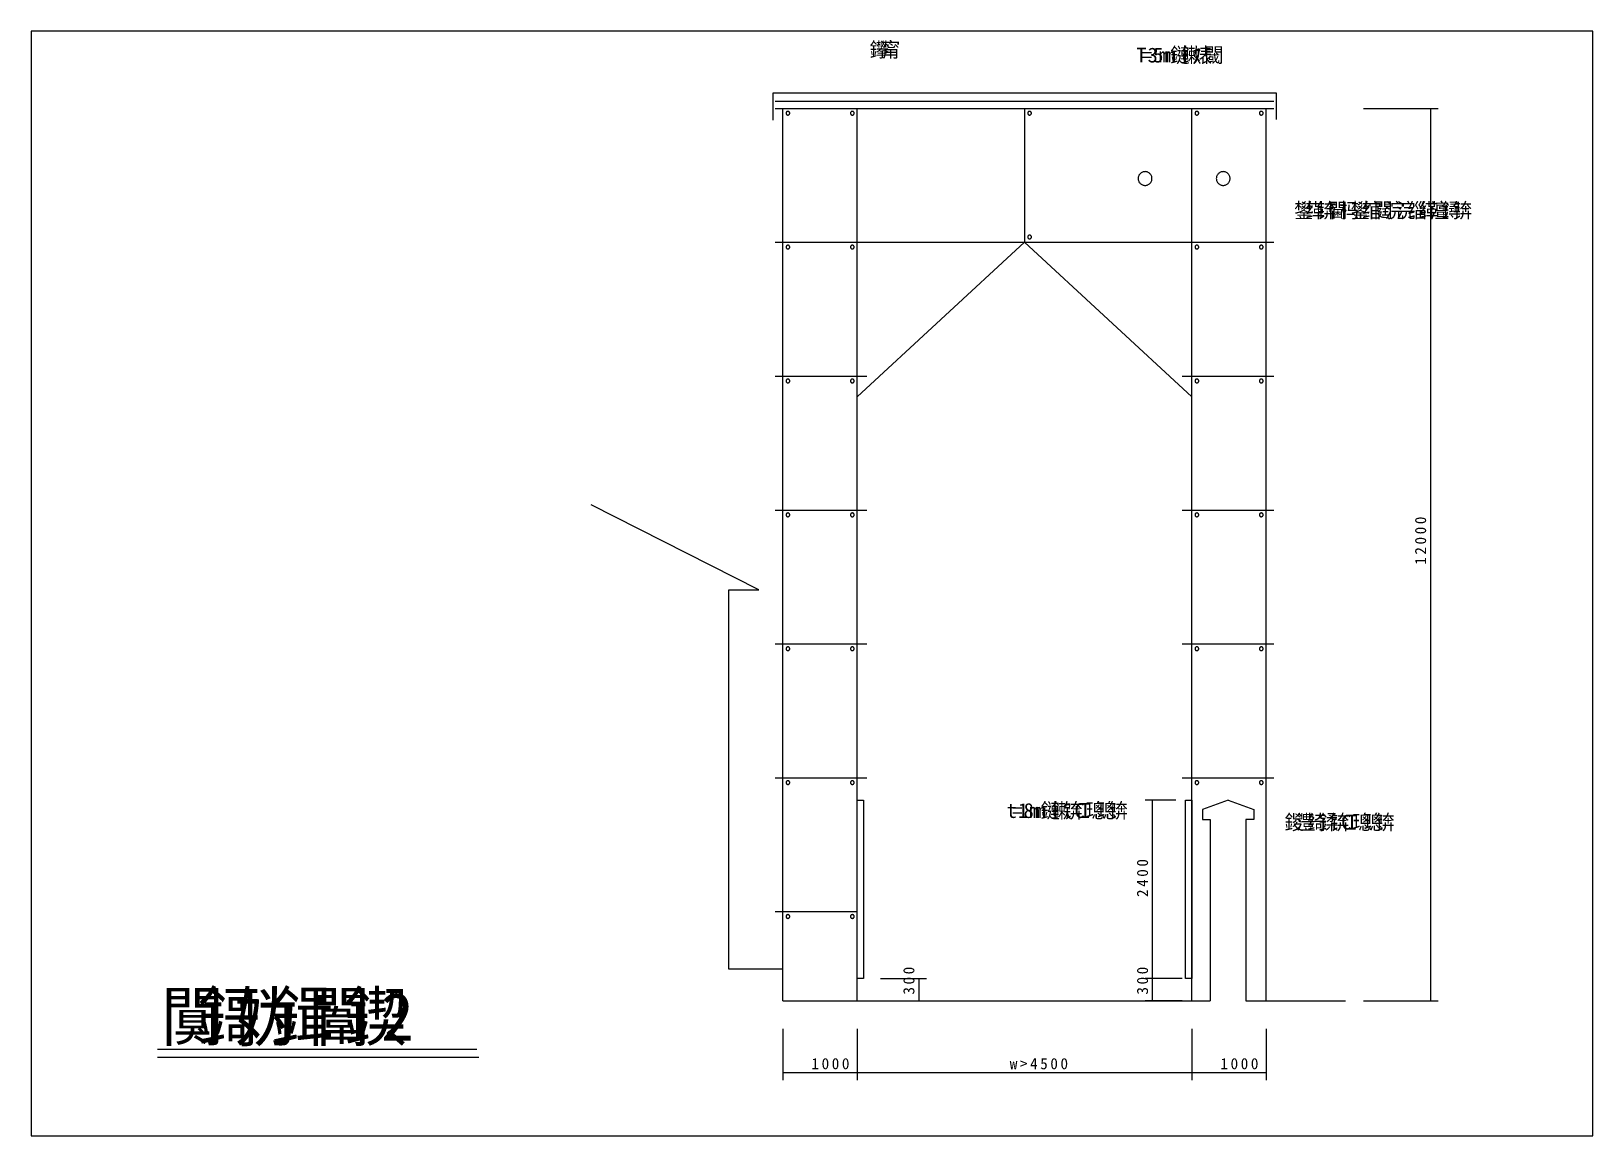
# Model space of a CAD drawing. Header units: metres. Extents: x 0 to 420, y 0 to 297.
import ezdxf

# ---------------------------------------------------------------- set-up
doc = ezdxf.new("R2010")
doc.units = ezdxf.units.M

msp = doc.modelspace()

# ---------------------------------------------------------------- linework, layer by layer
for p, q in [((420, 297), (0, 297)), ((0, 297), (0, 0)), ((420, 0), (420, 297)), ((199.57, 273.08), (199.57, 280.41)), ((199.57, 280.41), (334.84, 280.41)), ((200.07, 278.19), (334.26, 278.19)), ((334.84, 280.41), (334.84, 273.28)), ((200.07, 276.26), (334.26, 276.26)), ((202.17, 36.26), (202.17, 276.26)), ((222.17, 36.26), (222.17, 276.26)), ((267.17, 276.26), (267.17, 240.26)), ((312.17, 36.26), (312.17, 276.26)), ((332.17, 36.26), (332.17, 276.26)), ((358.3, 276.26), (378.42, 276.26)), ((376.42, 36.26), (376.42, 276.26)), ((200.07, 240.26), (334.26, 240.26)), ((267.17, 240.26), (222.17, 198.69)), ((267.17, 240.26), (312.17, 198.69)), ((200.07, 204.26), (224.79, 204.26)), ((309.55, 204.26), (334.26, 204.26)), ((195.71, 146.79), (150.58, 169.65)), ((200.07, 168.26), (224.79, 168.26)), ((309.55, 168.26), (334.26, 168.26)), ((187.67, 146.79), (195.71, 146.79)), ((187.67, 44.84), (187.67, 146.79)), ((200.07, 132.26), (224.79, 132.26)), ((309.55, 132.26), (334.26, 132.26)), ((200.07, 96.26), (224.79, 96.26)), ((309.55, 96.26), (334.26, 96.26)), ((222.17, 42.26), (222.17, 90.26)), ((222.17, 90.26), (223.87, 90.26)), ((223.87, 90.26), (223.87, 42.26)), ((307.84, 90.26), (299.62, 90.26)), ((301.62, 42.26), (301.62, 90.26)), ((310.47, 42.26), (310.47, 90.26)), ((310.47, 90.26), (312.17, 90.26)), ((312.17, 90.26), (312.17, 42.26)), ((321.91, 90.26), (315.01, 87.73)), ((321.91, 90.26), (328.8, 87.73)), ((315.01, 87.73), (315.01, 85)), ((315.01, 85), (317.13, 85)), ((317.13, 85), (317.13, 36.26)), ((326.68, 85), (326.68, 36.26)), ((328.8, 85), (326.68, 85)), ((328.8, 87.73), (328.8, 85)), ((200.07, 60.26), (222.17, 60.26)), ((202.17, 44.84), (187.67, 44.84)), ((223.87, 42.26), (222.17, 42.26)), ((228.44, 42.26), (240.79, 42.26)), ((238.79, 36.26), (238.79, 42.26)), ((309.55, 42.26), (299.62, 42.26)), ((309.55, 42.26), (299.62, 42.26)), ((301.62, 36.26), (301.62, 42.26)), ((312.17, 42.26), (310.47, 42.26)), ((202.17, 36.26), (317.13, 36.26)), ((228.44, 36.26), (240.79, 36.26)), ((309.55, 36.26), (299.62, 36.26)), ((326.68, 36.26), (353.46, 36.26)), ((358.3, 36.26), (378.42, 36.26)), ((202.17, 28.79), (202.17, 14.98)), ((222.17, 28.79), (222.17, 14.98)), ((222.17, 28.79), (222.17, 14.98)), ((312.17, 28.79), (312.17, 14.98)), ((312.17, 28.79), (312.17, 14.98)), ((332.17, 28.79), (332.17, 14.98)), ((33.95, 23.32), (119.84, 23.32)), ((33.95, 21.12), (120.43, 21.12)), ((202.17, 16.98), (222.17, 16.98)), ((222.17, 16.98), (312.17, 16.98)), ((312.17, 16.98), (332.17, 16.98)), ((0, 0), (420, 0))]:
    msp.add_line(p, q)
for points in [[(204.02, 274.96), (204.01, 275.01), (204.01, 275.06), (204, 275.11), (203.98, 275.15), (203.96, 275.2), (203.93, 275.24), (203.9, 275.28), (203.87, 275.32), (203.83, 275.35), (203.8, 275.38), (203.75, 275.4), (203.71, 275.42), (203.66, 275.44), (203.61, 275.45), (203.57, 275.46), (203.52, 275.46), (203.47, 275.46), (203.42, 275.45), (203.37, 275.44), (203.33, 275.42), (203.28, 275.4), (203.24, 275.38), (203.2, 275.35), (203.16, 275.32), (203.13, 275.28), (203.1, 275.24), (203.08, 275.2), (203.06, 275.15), (203.04, 275.11), (203.03, 275.06), (203.02, 275.01), (203.02, 274.96), (203.02, 274.91), (203.03, 274.86), (203.04, 274.82), (203.06, 274.77), (203.08, 274.73), (203.1, 274.68), (203.13, 274.64), (203.16, 274.61), (203.2, 274.58), (203.24, 274.55), (203.28, 274.52), (203.33, 274.5), (203.37, 274.48), (203.42, 274.47), (203.47, 274.46), (203.52, 274.46), (203.57, 274.46), (203.61, 274.47), (203.66, 274.48), (203.71, 274.5), (203.75, 274.52), (203.8, 274.55), (203.83, 274.58), (203.87, 274.61), (203.9, 274.64), (203.93, 274.68), (203.96, 274.73), (203.98, 274.77), (204, 274.82), (204.01, 274.86), (204.01, 274.91), (204.02, 274.96)], [(221.35, 274.96), (221.34, 275.01), (221.34, 275.06), (221.32, 275.11), (221.31, 275.15), (221.29, 275.2), (221.26, 275.24), (221.23, 275.28), (221.2, 275.32), (221.16, 275.35), (221.12, 275.38), (221.08, 275.4), (221.04, 275.42), (220.99, 275.44), (220.94, 275.45), (220.89, 275.46), (220.85, 275.46), (220.8, 275.46), (220.75, 275.45), (220.7, 275.44), (220.65, 275.42), (220.61, 275.4), (220.57, 275.38), (220.53, 275.35), (220.49, 275.32), (220.46, 275.28), (220.43, 275.24), (220.4, 275.2), (220.38, 275.15), (220.37, 275.11), (220.36, 275.06), (220.35, 275.01), (220.35, 274.96), (220.35, 274.91), (220.36, 274.86), (220.37, 274.82), (220.38, 274.77), (220.4, 274.73), (220.43, 274.68), (220.46, 274.64), (220.49, 274.61), (220.53, 274.58), (220.57, 274.55), (220.61, 274.52), (220.65, 274.5), (220.7, 274.48), (220.75, 274.47), (220.8, 274.46), (220.85, 274.46), (220.89, 274.46), (220.94, 274.47), (220.99, 274.48), (221.04, 274.5), (221.08, 274.52), (221.12, 274.55), (221.16, 274.58), (221.2, 274.61), (221.23, 274.64), (221.26, 274.68), (221.29, 274.73), (221.31, 274.77), (221.32, 274.82), (221.34, 274.86), (221.34, 274.91), (221.35, 274.96)], [(269.02, 274.96), (269.01, 275.01), (269.01, 275.06), (269, 275.11), (268.98, 275.15), (268.96, 275.2), (268.93, 275.24), (268.9, 275.28), (268.87, 275.32), (268.83, 275.35), (268.8, 275.38), (268.75, 275.4), (268.71, 275.42), (268.66, 275.44), (268.61, 275.45), (268.57, 275.46), (268.52, 275.46), (268.47, 275.46), (268.42, 275.45), (268.37, 275.44), (268.33, 275.42), (268.28, 275.4), (268.24, 275.38), (268.2, 275.35), (268.16, 275.32), (268.13, 275.28), (268.1, 275.24), (268.08, 275.2), (268.06, 275.15), (268.04, 275.11), (268.03, 275.06), (268.02, 275.01), (268.02, 274.96), (268.02, 274.91), (268.03, 274.86), (268.04, 274.82), (268.06, 274.77), (268.08, 274.73), (268.1, 274.68), (268.13, 274.64), (268.16, 274.61), (268.2, 274.58), (268.24, 274.55), (268.28, 274.52), (268.33, 274.5), (268.37, 274.48), (268.42, 274.47), (268.47, 274.46), (268.52, 274.46), (268.57, 274.46), (268.61, 274.47), (268.66, 274.48), (268.71, 274.5), (268.75, 274.52), (268.8, 274.55), (268.83, 274.58), (268.87, 274.61), (268.9, 274.64), (268.93, 274.68), (268.96, 274.73), (268.98, 274.77), (269, 274.82), (269.01, 274.86), (269.01, 274.91), (269.02, 274.96)], [(314.02, 274.96), (314.01, 275.01), (314.01, 275.06), (314, 275.11), (313.98, 275.15), (313.96, 275.2), (313.93, 275.24), (313.9, 275.28), (313.87, 275.32), (313.83, 275.35), (313.8, 275.38), (313.75, 275.4), (313.71, 275.42), (313.66, 275.44), (313.61, 275.45), (313.57, 275.46), (313.52, 275.46), (313.47, 275.46), (313.42, 275.45), (313.37, 275.44), (313.33, 275.42), (313.28, 275.4), (313.24, 275.38), (313.2, 275.35), (313.16, 275.32), (313.13, 275.28), (313.1, 275.24), (313.08, 275.2), (313.06, 275.15), (313.04, 275.11), (313.03, 275.06), (313.02, 275.01), (313.02, 274.96), (313.02, 274.91), (313.03, 274.86), (313.04, 274.82), (313.06, 274.77), (313.08, 274.73), (313.1, 274.68), (313.13, 274.64), (313.16, 274.61), (313.2, 274.58), (313.24, 274.55), (313.28, 274.52), (313.33, 274.5), (313.37, 274.48), (313.42, 274.47), (313.47, 274.46), (313.52, 274.46), (313.57, 274.46), (313.61, 274.47), (313.66, 274.48), (313.71, 274.5), (313.75, 274.52), (313.8, 274.55), (313.83, 274.58), (313.87, 274.61), (313.9, 274.64), (313.93, 274.68), (313.96, 274.73), (313.98, 274.77), (314, 274.82), (314.01, 274.86), (314.01, 274.91), (314.02, 274.96)], [(331.35, 274.96), (331.34, 275.01), (331.34, 275.06), (331.32, 275.11), (331.31, 275.15), (331.29, 275.2), (331.26, 275.24), (331.23, 275.28), (331.2, 275.32), (331.16, 275.35), (331.12, 275.38), (331.08, 275.4), (331.04, 275.42), (330.99, 275.44), (330.94, 275.45), (330.89, 275.46), (330.85, 275.46), (330.8, 275.46), (330.75, 275.45), (330.7, 275.44), (330.65, 275.42), (330.61, 275.4), (330.57, 275.38), (330.53, 275.35), (330.49, 275.32), (330.46, 275.28), (330.43, 275.24), (330.4, 275.2), (330.38, 275.15), (330.37, 275.11), (330.36, 275.06), (330.35, 275.01), (330.35, 274.96), (330.35, 274.91), (330.36, 274.86), (330.37, 274.82), (330.38, 274.77), (330.4, 274.73), (330.43, 274.68), (330.46, 274.64), (330.49, 274.61), (330.53, 274.58), (330.57, 274.55), (330.61, 274.52), (330.65, 274.5), (330.7, 274.48), (330.75, 274.47), (330.8, 274.46), (330.85, 274.46), (330.89, 274.46), (330.94, 274.47), (330.99, 274.48), (331.04, 274.5), (331.08, 274.52), (331.12, 274.55), (331.16, 274.58), (331.2, 274.61), (331.23, 274.64), (331.26, 274.68), (331.29, 274.73), (331.31, 274.77), (331.32, 274.82), (331.34, 274.86), (331.34, 274.91), (331.35, 274.96)], [(301.44, 257.39), (301.43, 257.57), (301.4, 257.75), (301.36, 257.93), (301.3, 258.1), (301.22, 258.26), (301.12, 258.42), (301.02, 258.56), (300.89, 258.7), (300.76, 258.82), (300.61, 258.93), (300.46, 259.02), (300.29, 259.1), (300.12, 259.16), (299.94, 259.21), (299.76, 259.23), (299.58, 259.24), (299.4, 259.23), (299.22, 259.21), (299.04, 259.16), (298.87, 259.1), (298.71, 259.02), (298.55, 258.93), (298.41, 258.82), (298.27, 258.7), (298.15, 258.56), (298.04, 258.42), (297.95, 258.26), (297.87, 258.1), (297.81, 257.93), (297.76, 257.75), (297.74, 257.57), (297.73, 257.39), (297.74, 257.21), (297.76, 257.03), (297.81, 256.85), (297.87, 256.68), (297.95, 256.51), (298.04, 256.36), (298.15, 256.21), (298.27, 256.08), (298.41, 255.96), (298.55, 255.85), (298.71, 255.75), (298.87, 255.68), (299.04, 255.61), (299.22, 255.57), (299.4, 255.54), (299.58, 255.53), (299.76, 255.54), (299.94, 255.57), (300.12, 255.61), (300.29, 255.68), (300.46, 255.75), (300.61, 255.85), (300.76, 255.96), (300.89, 256.08), (301.02, 256.21), (301.12, 256.36), (301.22, 256.51), (301.3, 256.68), (301.36, 256.85), (301.4, 257.03), (301.43, 257.21), (301.44, 257.39)], [(322.46, 257.39), (322.45, 257.57), (322.42, 257.75), (322.38, 257.93), (322.32, 258.1), (322.24, 258.26), (322.15, 258.42), (322.04, 258.56), (321.91, 258.7), (321.78, 258.82), (321.63, 258.93), (321.48, 259.02), (321.31, 259.1), (321.14, 259.16), (320.97, 259.21), (320.79, 259.23), (320.6, 259.24), (320.42, 259.23), (320.24, 259.21), (320.07, 259.16), (319.89, 259.1), (319.73, 259.02), (319.57, 258.93), (319.43, 258.82), (319.29, 258.7), (319.17, 258.56), (319.06, 258.42), (318.97, 258.26), (318.89, 258.1), (318.83, 257.93), (318.79, 257.75), (318.76, 257.57), (318.75, 257.39), (318.76, 257.21), (318.79, 257.03), (318.83, 256.85), (318.89, 256.68), (318.97, 256.51), (319.06, 256.36), (319.17, 256.21), (319.29, 256.08), (319.43, 255.96), (319.57, 255.85), (319.73, 255.75), (319.89, 255.68), (320.07, 255.61), (320.24, 255.57), (320.42, 255.54), (320.6, 255.53), (320.79, 255.54), (320.97, 255.57), (321.14, 255.61), (321.31, 255.68), (321.48, 255.75), (321.63, 255.85), (321.78, 255.96), (321.91, 256.08), (322.04, 256.21), (322.15, 256.36), (322.24, 256.51), (322.32, 256.68), (322.38, 256.85), (322.42, 257.03), (322.45, 257.21), (322.46, 257.39)], [(204.02, 238.96), (204.01, 239.01), (204.01, 239.06), (204, 239.11), (203.98, 239.15), (203.96, 239.2), (203.93, 239.24), (203.9, 239.28), (203.87, 239.32), (203.83, 239.35), (203.8, 239.38), (203.75, 239.4), (203.71, 239.42), (203.66, 239.44), (203.61, 239.45), (203.57, 239.46), (203.52, 239.46), (203.47, 239.46), (203.42, 239.45), (203.37, 239.44), (203.33, 239.42), (203.28, 239.4), (203.24, 239.38), (203.2, 239.35), (203.16, 239.32), (203.13, 239.28), (203.1, 239.24), (203.08, 239.2), (203.06, 239.15), (203.04, 239.11), (203.03, 239.06), (203.02, 239.01), (203.02, 238.96), (203.02, 238.91), (203.03, 238.86), (203.04, 238.82), (203.06, 238.77), (203.08, 238.73), (203.1, 238.68), (203.13, 238.64), (203.16, 238.61), (203.2, 238.58), (203.24, 238.55), (203.28, 238.52), (203.33, 238.5), (203.37, 238.48), (203.42, 238.47), (203.47, 238.46), (203.52, 238.46), (203.57, 238.46), (203.61, 238.47), (203.66, 238.48), (203.71, 238.5), (203.75, 238.52), (203.8, 238.55), (203.83, 238.58), (203.87, 238.61), (203.9, 238.64), (203.93, 238.68), (203.96, 238.73), (203.98, 238.77), (204, 238.82), (204.01, 238.86), (204.01, 238.91), (204.02, 238.96)], [(221.35, 238.96), (221.34, 239.01), (221.34, 239.06), (221.32, 239.11), (221.31, 239.15), (221.29, 239.2), (221.26, 239.24), (221.23, 239.28), (221.2, 239.32), (221.16, 239.35), (221.12, 239.38), (221.08, 239.4), (221.04, 239.42), (220.99, 239.44), (220.94, 239.45), (220.89, 239.46), (220.85, 239.46), (220.8, 239.46), (220.75, 239.45), (220.7, 239.44), (220.65, 239.42), (220.61, 239.4), (220.57, 239.38), (220.53, 239.35), (220.49, 239.32), (220.46, 239.28), (220.43, 239.24), (220.4, 239.2), (220.38, 239.15), (220.37, 239.11), (220.36, 239.06), (220.35, 239.01), (220.35, 238.96), (220.35, 238.91), (220.36, 238.86), (220.37, 238.82), (220.38, 238.77), (220.4, 238.73), (220.43, 238.68), (220.46, 238.64), (220.49, 238.61), (220.53, 238.58), (220.57, 238.55), (220.61, 238.52), (220.65, 238.5), (220.7, 238.48), (220.75, 238.47), (220.8, 238.46), (220.85, 238.46), (220.89, 238.46), (220.94, 238.47), (220.99, 238.48), (221.04, 238.5), (221.08, 238.52), (221.12, 238.55), (221.16, 238.58), (221.2, 238.61), (221.23, 238.64), (221.26, 238.68), (221.29, 238.73), (221.31, 238.77), (221.32, 238.82), (221.34, 238.86), (221.34, 238.91), (221.35, 238.96)], [(269.02, 241.68), (269.01, 241.73), (269.01, 241.78), (269, 241.82), (268.98, 241.87), (268.96, 241.92), (268.93, 241.96), (268.9, 242), (268.87, 242.03), (268.83, 242.07), (268.8, 242.1), (268.75, 242.12), (268.71, 242.14), (268.66, 242.16), (268.61, 242.17), (268.57, 242.18), (268.52, 242.18), (268.47, 242.18), (268.42, 242.17), (268.37, 242.16), (268.33, 242.14), (268.28, 242.12), (268.24, 242.1), (268.2, 242.07), (268.16, 242.03), (268.13, 242), (268.1, 241.96), (268.08, 241.92), (268.06, 241.87), (268.04, 241.82), (268.03, 241.78), (268.02, 241.73), (268.02, 241.68), (268.02, 241.63), (268.03, 241.58), (268.04, 241.53), (268.06, 241.49), (268.08, 241.44), (268.1, 241.4), (268.13, 241.36), (268.16, 241.33), (268.2, 241.29), (268.24, 241.26), (268.28, 241.24), (268.33, 241.22), (268.37, 241.2), (268.42, 241.19), (268.47, 241.18), (268.52, 241.18), (268.57, 241.18), (268.61, 241.19), (268.66, 241.2), (268.71, 241.22), (268.75, 241.24), (268.8, 241.26), (268.83, 241.29), (268.87, 241.33), (268.9, 241.36), (268.93, 241.4), (268.96, 241.44), (268.98, 241.49), (269, 241.53), (269.01, 241.58), (269.01, 241.63), (269.02, 241.68)], [(314.02, 238.96), (314.01, 239.01), (314.01, 239.06), (314, 239.11), (313.98, 239.15), (313.96, 239.2), (313.93, 239.24), (313.9, 239.28), (313.87, 239.32), (313.83, 239.35), (313.8, 239.38), (313.75, 239.4), (313.71, 239.42), (313.66, 239.44), (313.61, 239.45), (313.57, 239.46), (313.52, 239.46), (313.47, 239.46), (313.42, 239.45), (313.37, 239.44), (313.33, 239.42), (313.28, 239.4), (313.24, 239.38), (313.2, 239.35), (313.16, 239.32), (313.13, 239.28), (313.1, 239.24), (313.08, 239.2), (313.06, 239.15), (313.04, 239.11), (313.03, 239.06), (313.02, 239.01), (313.02, 238.96), (313.02, 238.91), (313.03, 238.86), (313.04, 238.82), (313.06, 238.77), (313.08, 238.73), (313.1, 238.68), (313.13, 238.64), (313.16, 238.61), (313.2, 238.58), (313.24, 238.55), (313.28, 238.52), (313.33, 238.5), (313.37, 238.48), (313.42, 238.47), (313.47, 238.46), (313.52, 238.46), (313.57, 238.46), (313.61, 238.47), (313.66, 238.48), (313.71, 238.5), (313.75, 238.52), (313.8, 238.55), (313.83, 238.58), (313.87, 238.61), (313.9, 238.64), (313.93, 238.68), (313.96, 238.73), (313.98, 238.77), (314, 238.82), (314.01, 238.86), (314.01, 238.91), (314.02, 238.96)], [(331.35, 238.96), (331.34, 239.01), (331.34, 239.06), (331.32, 239.11), (331.31, 239.15), (331.29, 239.2), (331.26, 239.24), (331.23, 239.28), (331.2, 239.32), (331.16, 239.35), (331.12, 239.38), (331.08, 239.4), (331.04, 239.42), (330.99, 239.44), (330.94, 239.45), (330.89, 239.46), (330.85, 239.46), (330.8, 239.46), (330.75, 239.45), (330.7, 239.44), (330.65, 239.42), (330.61, 239.4), (330.57, 239.38), (330.53, 239.35), (330.49, 239.32), (330.46, 239.28), (330.43, 239.24), (330.4, 239.2), (330.38, 239.15), (330.37, 239.11), (330.36, 239.06), (330.35, 239.01), (330.35, 238.96), (330.35, 238.91), (330.36, 238.86), (330.37, 238.82), (330.38, 238.77), (330.4, 238.73), (330.43, 238.68), (330.46, 238.64), (330.49, 238.61), (330.53, 238.58), (330.57, 238.55), (330.61, 238.52), (330.65, 238.5), (330.7, 238.48), (330.75, 238.47), (330.8, 238.46), (330.85, 238.46), (330.89, 238.46), (330.94, 238.47), (330.99, 238.48), (331.04, 238.5), (331.08, 238.52), (331.12, 238.55), (331.16, 238.58), (331.2, 238.61), (331.23, 238.64), (331.26, 238.68), (331.29, 238.73), (331.31, 238.77), (331.32, 238.82), (331.34, 238.86), (331.34, 238.91), (331.35, 238.96)], [(204.02, 202.96), (204.01, 203.01), (204.01, 203.06), (204, 203.11), (203.98, 203.15), (203.96, 203.2), (203.93, 203.24), (203.9, 203.28), (203.87, 203.32), (203.83, 203.35), (203.8, 203.38), (203.75, 203.4), (203.71, 203.42), (203.66, 203.44), (203.61, 203.45), (203.57, 203.46), (203.52, 203.46), (203.47, 203.46), (203.42, 203.45), (203.37, 203.44), (203.33, 203.42), (203.28, 203.4), (203.24, 203.38), (203.2, 203.35), (203.16, 203.32), (203.13, 203.28), (203.1, 203.24), (203.08, 203.2), (203.06, 203.15), (203.04, 203.11), (203.03, 203.06), (203.02, 203.01), (203.02, 202.96), (203.02, 202.91), (203.03, 202.86), (203.04, 202.82), (203.06, 202.77), (203.08, 202.73), (203.1, 202.68), (203.13, 202.64), (203.16, 202.61), (203.2, 202.58), (203.24, 202.55), (203.28, 202.52), (203.33, 202.5), (203.37, 202.48), (203.42, 202.47), (203.47, 202.46), (203.52, 202.46), (203.57, 202.46), (203.61, 202.47), (203.66, 202.48), (203.71, 202.5), (203.75, 202.52), (203.8, 202.55), (203.83, 202.58), (203.87, 202.61), (203.9, 202.64), (203.93, 202.68), (203.96, 202.73), (203.98, 202.77), (204, 202.82), (204.01, 202.86), (204.01, 202.91), (204.02, 202.96)], [(221.35, 202.96), (221.34, 203.01), (221.34, 203.06), (221.32, 203.11), (221.31, 203.15), (221.29, 203.2), (221.26, 203.24), (221.23, 203.28), (221.2, 203.32), (221.16, 203.35), (221.12, 203.38), (221.08, 203.4), (221.04, 203.42), (220.99, 203.44), (220.94, 203.45), (220.89, 203.46), (220.85, 203.46), (220.8, 203.46), (220.75, 203.45), (220.7, 203.44), (220.65, 203.42), (220.61, 203.4), (220.57, 203.38), (220.53, 203.35), (220.49, 203.32), (220.46, 203.28), (220.43, 203.24), (220.4, 203.2), (220.38, 203.15), (220.37, 203.11), (220.36, 203.06), (220.35, 203.01), (220.35, 202.96), (220.35, 202.91), (220.36, 202.86), (220.37, 202.82), (220.38, 202.77), (220.4, 202.73), (220.43, 202.68), (220.46, 202.64), (220.49, 202.61), (220.53, 202.58), (220.57, 202.55), (220.61, 202.52), (220.65, 202.5), (220.7, 202.48), (220.75, 202.47), (220.8, 202.46), (220.85, 202.46), (220.89, 202.46), (220.94, 202.47), (220.99, 202.48), (221.04, 202.5), (221.08, 202.52), (221.12, 202.55), (221.16, 202.58), (221.2, 202.61), (221.23, 202.64), (221.26, 202.68), (221.29, 202.73), (221.31, 202.77), (221.32, 202.82), (221.34, 202.86), (221.34, 202.91), (221.35, 202.96)], [(314.02, 202.96), (314.01, 203.01), (314.01, 203.06), (314, 203.11), (313.98, 203.15), (313.96, 203.2), (313.93, 203.24), (313.9, 203.28), (313.87, 203.32), (313.83, 203.35), (313.8, 203.38), (313.75, 203.4), (313.71, 203.42), (313.66, 203.44), (313.61, 203.45), (313.57, 203.46), (313.52, 203.46), (313.47, 203.46), (313.42, 203.45), (313.37, 203.44), (313.33, 203.42), (313.28, 203.4), (313.24, 203.38), (313.2, 203.35), (313.16, 203.32), (313.13, 203.28), (313.1, 203.24), (313.08, 203.2), (313.06, 203.15), (313.04, 203.11), (313.03, 203.06), (313.02, 203.01), (313.02, 202.96), (313.02, 202.91), (313.03, 202.86), (313.04, 202.82), (313.06, 202.77), (313.08, 202.73), (313.1, 202.68), (313.13, 202.64), (313.16, 202.61), (313.2, 202.58), (313.24, 202.55), (313.28, 202.52), (313.33, 202.5), (313.37, 202.48), (313.42, 202.47), (313.47, 202.46), (313.52, 202.46), (313.57, 202.46), (313.61, 202.47), (313.66, 202.48), (313.71, 202.5), (313.75, 202.52), (313.8, 202.55), (313.83, 202.58), (313.87, 202.61), (313.9, 202.64), (313.93, 202.68), (313.96, 202.73), (313.98, 202.77), (314, 202.82), (314.01, 202.86), (314.01, 202.91), (314.02, 202.96)], [(331.35, 202.96), (331.34, 203.01), (331.34, 203.06), (331.32, 203.11), (331.31, 203.15), (331.29, 203.2), (331.26, 203.24), (331.23, 203.28), (331.2, 203.32), (331.16, 203.35), (331.12, 203.38), (331.08, 203.4), (331.04, 203.42), (330.99, 203.44), (330.94, 203.45), (330.89, 203.46), (330.85, 203.46), (330.8, 203.46), (330.75, 203.45), (330.7, 203.44), (330.65, 203.42), (330.61, 203.4), (330.57, 203.38), (330.53, 203.35), (330.49, 203.32), (330.46, 203.28), (330.43, 203.24), (330.4, 203.2), (330.38, 203.15), (330.37, 203.11), (330.36, 203.06), (330.35, 203.01), (330.35, 202.96), (330.35, 202.91), (330.36, 202.86), (330.37, 202.82), (330.38, 202.77), (330.4, 202.73), (330.43, 202.68), (330.46, 202.64), (330.49, 202.61), (330.53, 202.58), (330.57, 202.55), (330.61, 202.52), (330.65, 202.5), (330.7, 202.48), (330.75, 202.47), (330.8, 202.46), (330.85, 202.46), (330.89, 202.46), (330.94, 202.47), (330.99, 202.48), (331.04, 202.5), (331.08, 202.52), (331.12, 202.55), (331.16, 202.58), (331.2, 202.61), (331.23, 202.64), (331.26, 202.68), (331.29, 202.73), (331.31, 202.77), (331.32, 202.82), (331.34, 202.86), (331.34, 202.91), (331.35, 202.96)], [(204.02, 166.96), (204.01, 167.01), (204.01, 167.06), (204, 167.11), (203.98, 167.15), (203.96, 167.2), (203.93, 167.24), (203.9, 167.28), (203.87, 167.32), (203.83, 167.35), (203.8, 167.38), (203.75, 167.4), (203.71, 167.42), (203.66, 167.44), (203.61, 167.45), (203.57, 167.46), (203.52, 167.46), (203.47, 167.46), (203.42, 167.45), (203.37, 167.44), (203.33, 167.42), (203.28, 167.4), (203.24, 167.38), (203.2, 167.35), (203.16, 167.32), (203.13, 167.28), (203.1, 167.24), (203.08, 167.2), (203.06, 167.15), (203.04, 167.11), (203.03, 167.06), (203.02, 167.01), (203.02, 166.96), (203.02, 166.91), (203.03, 166.86), (203.04, 166.82), (203.06, 166.77), (203.08, 166.73), (203.1, 166.68), (203.13, 166.64), (203.16, 166.61), (203.2, 166.58), (203.24, 166.55), (203.28, 166.52), (203.33, 166.5), (203.37, 166.48), (203.42, 166.47), (203.47, 166.46), (203.52, 166.46), (203.57, 166.46), (203.61, 166.47), (203.66, 166.48), (203.71, 166.5), (203.75, 166.52), (203.8, 166.55), (203.83, 166.58), (203.87, 166.61), (203.9, 166.64), (203.93, 166.68), (203.96, 166.73), (203.98, 166.77), (204, 166.82), (204.01, 166.86), (204.01, 166.91), (204.02, 166.96)], [(221.35, 166.96), (221.34, 167.01), (221.34, 167.06), (221.32, 167.11), (221.31, 167.15), (221.29, 167.2), (221.26, 167.24), (221.23, 167.28), (221.2, 167.32), (221.16, 167.35), (221.12, 167.38), (221.08, 167.4), (221.04, 167.42), (220.99, 167.44), (220.94, 167.45), (220.89, 167.46), (220.85, 167.46), (220.8, 167.46), (220.75, 167.45), (220.7, 167.44), (220.65, 167.42), (220.61, 167.4), (220.57, 167.38), (220.53, 167.35), (220.49, 167.32), (220.46, 167.28), (220.43, 167.24), (220.4, 167.2), (220.38, 167.15), (220.37, 167.11), (220.36, 167.06), (220.35, 167.01), (220.35, 166.96), (220.35, 166.91), (220.36, 166.86), (220.37, 166.82), (220.38, 166.77), (220.4, 166.73), (220.43, 166.68), (220.46, 166.64), (220.49, 166.61), (220.53, 166.58), (220.57, 166.55), (220.61, 166.52), (220.65, 166.5), (220.7, 166.48), (220.75, 166.47), (220.8, 166.46), (220.85, 166.46), (220.89, 166.46), (220.94, 166.47), (220.99, 166.48), (221.04, 166.5), (221.08, 166.52), (221.12, 166.55), (221.16, 166.58), (221.2, 166.61), (221.23, 166.64), (221.26, 166.68), (221.29, 166.73), (221.31, 166.77), (221.32, 166.82), (221.34, 166.86), (221.34, 166.91), (221.35, 166.96)], [(314.02, 166.96), (314.01, 167.01), (314.01, 167.06), (314, 167.11), (313.98, 167.15), (313.96, 167.2), (313.93, 167.24), (313.9, 167.28), (313.87, 167.32), (313.83, 167.35), (313.8, 167.38), (313.75, 167.4), (313.71, 167.42), (313.66, 167.44), (313.61, 167.45), (313.57, 167.46), (313.52, 167.46), (313.47, 167.46), (313.42, 167.45), (313.37, 167.44), (313.33, 167.42), (313.28, 167.4), (313.24, 167.38), (313.2, 167.35), (313.16, 167.32), (313.13, 167.28), (313.1, 167.24), (313.08, 167.2), (313.06, 167.15), (313.04, 167.11), (313.03, 167.06), (313.02, 167.01), (313.02, 166.96), (313.02, 166.91), (313.03, 166.86), (313.04, 166.82), (313.06, 166.77), (313.08, 166.73), (313.1, 166.68), (313.13, 166.64), (313.16, 166.61), (313.2, 166.58), (313.24, 166.55), (313.28, 166.52), (313.33, 166.5), (313.37, 166.48), (313.42, 166.47), (313.47, 166.46), (313.52, 166.46), (313.57, 166.46), (313.61, 166.47), (313.66, 166.48), (313.71, 166.5), (313.75, 166.52), (313.8, 166.55), (313.83, 166.58), (313.87, 166.61), (313.9, 166.64), (313.93, 166.68), (313.96, 166.73), (313.98, 166.77), (314, 166.82), (314.01, 166.86), (314.01, 166.91), (314.02, 166.96)], [(331.35, 166.96), (331.34, 167.01), (331.34, 167.06), (331.32, 167.11), (331.31, 167.15), (331.29, 167.2), (331.26, 167.24), (331.23, 167.28), (331.2, 167.32), (331.16, 167.35), (331.12, 167.38), (331.08, 167.4), (331.04, 167.42), (330.99, 167.44), (330.94, 167.45), (330.89, 167.46), (330.85, 167.46), (330.8, 167.46), (330.75, 167.45), (330.7, 167.44), (330.65, 167.42), (330.61, 167.4), (330.57, 167.38), (330.53, 167.35), (330.49, 167.32), (330.46, 167.28), (330.43, 167.24), (330.4, 167.2), (330.38, 167.15), (330.37, 167.11), (330.36, 167.06), (330.35, 167.01), (330.35, 166.96), (330.35, 166.91), (330.36, 166.86), (330.37, 166.82), (330.38, 166.77), (330.4, 166.73), (330.43, 166.68), (330.46, 166.64), (330.49, 166.61), (330.53, 166.58), (330.57, 166.55), (330.61, 166.52), (330.65, 166.5), (330.7, 166.48), (330.75, 166.47), (330.8, 166.46), (330.85, 166.46), (330.89, 166.46), (330.94, 166.47), (330.99, 166.48), (331.04, 166.5), (331.08, 166.52), (331.12, 166.55), (331.16, 166.58), (331.2, 166.61), (331.23, 166.64), (331.26, 166.68), (331.29, 166.73), (331.31, 166.77), (331.32, 166.82), (331.34, 166.86), (331.34, 166.91), (331.35, 166.96)], [(204.02, 130.96), (204.01, 131.01), (204.01, 131.06), (204, 131.11), (203.98, 131.15), (203.96, 131.2), (203.93, 131.24), (203.9, 131.28), (203.87, 131.32), (203.83, 131.35), (203.8, 131.38), (203.75, 131.4), (203.71, 131.42), (203.66, 131.44), (203.61, 131.45), (203.57, 131.46), (203.52, 131.46), (203.47, 131.46), (203.42, 131.45), (203.37, 131.44), (203.33, 131.42), (203.28, 131.4), (203.24, 131.38), (203.2, 131.35), (203.16, 131.32), (203.13, 131.28), (203.1, 131.24), (203.08, 131.2), (203.06, 131.15), (203.04, 131.11), (203.03, 131.06), (203.02, 131.01), (203.02, 130.96), (203.02, 130.91), (203.03, 130.86), (203.04, 130.82), (203.06, 130.77), (203.08, 130.73), (203.1, 130.68), (203.13, 130.64), (203.16, 130.61), (203.2, 130.58), (203.24, 130.55), (203.28, 130.52), (203.33, 130.5), (203.37, 130.48), (203.42, 130.47), (203.47, 130.46), (203.52, 130.46), (203.57, 130.46), (203.61, 130.47), (203.66, 130.48), (203.71, 130.5), (203.75, 130.52), (203.8, 130.55), (203.83, 130.58), (203.87, 130.61), (203.9, 130.64), (203.93, 130.68), (203.96, 130.73), (203.98, 130.77), (204, 130.82), (204.01, 130.86), (204.01, 130.91), (204.02, 130.96)], [(221.35, 130.96), (221.34, 131.01), (221.34, 131.06), (221.32, 131.11), (221.31, 131.15), (221.29, 131.2), (221.26, 131.24), (221.23, 131.28), (221.2, 131.32), (221.16, 131.35), (221.12, 131.38), (221.08, 131.4), (221.04, 131.42), (220.99, 131.44), (220.94, 131.45), (220.89, 131.46), (220.85, 131.46), (220.8, 131.46), (220.75, 131.45), (220.7, 131.44), (220.65, 131.42), (220.61, 131.4), (220.57, 131.38), (220.53, 131.35), (220.49, 131.32), (220.46, 131.28), (220.43, 131.24), (220.4, 131.2), (220.38, 131.15), (220.37, 131.11), (220.36, 131.06), (220.35, 131.01), (220.35, 130.96), (220.35, 130.91), (220.36, 130.86), (220.37, 130.82), (220.38, 130.77), (220.4, 130.73), (220.43, 130.68), (220.46, 130.64), (220.49, 130.61), (220.53, 130.58), (220.57, 130.55), (220.61, 130.52), (220.65, 130.5), (220.7, 130.48), (220.75, 130.47), (220.8, 130.46), (220.85, 130.46), (220.89, 130.46), (220.94, 130.47), (220.99, 130.48), (221.04, 130.5), (221.08, 130.52), (221.12, 130.55), (221.16, 130.58), (221.2, 130.61), (221.23, 130.64), (221.26, 130.68), (221.29, 130.73), (221.31, 130.77), (221.32, 130.82), (221.34, 130.86), (221.34, 130.91), (221.35, 130.96)], [(314.02, 130.96), (314.01, 131.01), (314.01, 131.06), (314, 131.11), (313.98, 131.15), (313.96, 131.2), (313.93, 131.24), (313.9, 131.28), (313.87, 131.32), (313.83, 131.35), (313.8, 131.38), (313.75, 131.4), (313.71, 131.42), (313.66, 131.44), (313.61, 131.45), (313.57, 131.46), (313.52, 131.46), (313.47, 131.46), (313.42, 131.45), (313.37, 131.44), (313.33, 131.42), (313.28, 131.4), (313.24, 131.38), (313.2, 131.35), (313.16, 131.32), (313.13, 131.28), (313.1, 131.24), (313.08, 131.2), (313.06, 131.15), (313.04, 131.11), (313.03, 131.06), (313.02, 131.01), (313.02, 130.96), (313.02, 130.91), (313.03, 130.86), (313.04, 130.82), (313.06, 130.77), (313.08, 130.73), (313.1, 130.68), (313.13, 130.64), (313.16, 130.61), (313.2, 130.58), (313.24, 130.55), (313.28, 130.52), (313.33, 130.5), (313.37, 130.48), (313.42, 130.47), (313.47, 130.46), (313.52, 130.46), (313.57, 130.46), (313.61, 130.47), (313.66, 130.48), (313.71, 130.5), (313.75, 130.52), (313.8, 130.55), (313.83, 130.58), (313.87, 130.61), (313.9, 130.64), (313.93, 130.68), (313.96, 130.73), (313.98, 130.77), (314, 130.82), (314.01, 130.86), (314.01, 130.91), (314.02, 130.96)], [(331.35, 130.96), (331.34, 131.01), (331.34, 131.06), (331.32, 131.11), (331.31, 131.15), (331.29, 131.2), (331.26, 131.24), (331.23, 131.28), (331.2, 131.32), (331.16, 131.35), (331.12, 131.38), (331.08, 131.4), (331.04, 131.42), (330.99, 131.44), (330.94, 131.45), (330.89, 131.46), (330.85, 131.46), (330.8, 131.46), (330.75, 131.45), (330.7, 131.44), (330.65, 131.42), (330.61, 131.4), (330.57, 131.38), (330.53, 131.35), (330.49, 131.32), (330.46, 131.28), (330.43, 131.24), (330.4, 131.2), (330.38, 131.15), (330.37, 131.11), (330.36, 131.06), (330.35, 131.01), (330.35, 130.96), (330.35, 130.91), (330.36, 130.86), (330.37, 130.82), (330.38, 130.77), (330.4, 130.73), (330.43, 130.68), (330.46, 130.64), (330.49, 130.61), (330.53, 130.58), (330.57, 130.55), (330.61, 130.52), (330.65, 130.5), (330.7, 130.48), (330.75, 130.47), (330.8, 130.46), (330.85, 130.46), (330.89, 130.46), (330.94, 130.47), (330.99, 130.48), (331.04, 130.5), (331.08, 130.52), (331.12, 130.55), (331.16, 130.58), (331.2, 130.61), (331.23, 130.64), (331.26, 130.68), (331.29, 130.73), (331.31, 130.77), (331.32, 130.82), (331.34, 130.86), (331.34, 130.91), (331.35, 130.96)], [(204.02, 94.96), (204.01, 95.01), (204.01, 95.06), (204, 95.11), (203.98, 95.15), (203.96, 95.2), (203.93, 95.24), (203.9, 95.28), (203.87, 95.32), (203.83, 95.35), (203.8, 95.38), (203.75, 95.4), (203.71, 95.42), (203.66, 95.44), (203.61, 95.45), (203.57, 95.46), (203.52, 95.46), (203.47, 95.46), (203.42, 95.45), (203.37, 95.44), (203.33, 95.42), (203.28, 95.4), (203.24, 95.38), (203.2, 95.35), (203.16, 95.32), (203.13, 95.28), (203.1, 95.24), (203.08, 95.2), (203.06, 95.15), (203.04, 95.11), (203.03, 95.06), (203.02, 95.01), (203.02, 94.96), (203.02, 94.91), (203.03, 94.86), (203.04, 94.82), (203.06, 94.77), (203.08, 94.73), (203.1, 94.68), (203.13, 94.64), (203.16, 94.61), (203.2, 94.58), (203.24, 94.55), (203.28, 94.52), (203.33, 94.5), (203.37, 94.48), (203.42, 94.47), (203.47, 94.46), (203.52, 94.46), (203.57, 94.46), (203.61, 94.47), (203.66, 94.48), (203.71, 94.5), (203.75, 94.52), (203.8, 94.55), (203.83, 94.58), (203.87, 94.61), (203.9, 94.64), (203.93, 94.68), (203.96, 94.73), (203.98, 94.77), (204, 94.82), (204.01, 94.86), (204.01, 94.91), (204.02, 94.96)], [(221.35, 94.96), (221.34, 95.01), (221.34, 95.06), (221.32, 95.11), (221.31, 95.15), (221.29, 95.2), (221.26, 95.24), (221.23, 95.28), (221.2, 95.32), (221.16, 95.35), (221.12, 95.38), (221.08, 95.4), (221.04, 95.42), (220.99, 95.44), (220.94, 95.45), (220.89, 95.46), (220.85, 95.46), (220.8, 95.46), (220.75, 95.45), (220.7, 95.44), (220.65, 95.42), (220.61, 95.4), (220.57, 95.38), (220.53, 95.35), (220.49, 95.32), (220.46, 95.28), (220.43, 95.24), (220.4, 95.2), (220.38, 95.15), (220.37, 95.11), (220.36, 95.06), (220.35, 95.01), (220.35, 94.96), (220.35, 94.91), (220.36, 94.86), (220.37, 94.82), (220.38, 94.77), (220.4, 94.73), (220.43, 94.68), (220.46, 94.64), (220.49, 94.61), (220.53, 94.58), (220.57, 94.55), (220.61, 94.52), (220.65, 94.5), (220.7, 94.48), (220.75, 94.47), (220.8, 94.46), (220.85, 94.46), (220.89, 94.46), (220.94, 94.47), (220.99, 94.48), (221.04, 94.5), (221.08, 94.52), (221.12, 94.55), (221.16, 94.58), (221.2, 94.61), (221.23, 94.64), (221.26, 94.68), (221.29, 94.73), (221.31, 94.77), (221.32, 94.82), (221.34, 94.86), (221.34, 94.91), (221.35, 94.96)], [(314.02, 94.96), (314.01, 95.01), (314.01, 95.06), (314, 95.11), (313.98, 95.15), (313.96, 95.2), (313.93, 95.24), (313.9, 95.28), (313.87, 95.32), (313.83, 95.35), (313.8, 95.38), (313.75, 95.4), (313.71, 95.42), (313.66, 95.44), (313.61, 95.45), (313.57, 95.46), (313.52, 95.46), (313.47, 95.46), (313.42, 95.45), (313.37, 95.44), (313.33, 95.42), (313.28, 95.4), (313.24, 95.38), (313.2, 95.35), (313.16, 95.32), (313.13, 95.28), (313.1, 95.24), (313.08, 95.2), (313.06, 95.15), (313.04, 95.11), (313.03, 95.06), (313.02, 95.01), (313.02, 94.96), (313.02, 94.91), (313.03, 94.86), (313.04, 94.82), (313.06, 94.77), (313.08, 94.73), (313.1, 94.68), (313.13, 94.64), (313.16, 94.61), (313.2, 94.58), (313.24, 94.55), (313.28, 94.52), (313.33, 94.5), (313.37, 94.48), (313.42, 94.47), (313.47, 94.46), (313.52, 94.46), (313.57, 94.46), (313.61, 94.47), (313.66, 94.48), (313.71, 94.5), (313.75, 94.52), (313.8, 94.55), (313.83, 94.58), (313.87, 94.61), (313.9, 94.64), (313.93, 94.68), (313.96, 94.73), (313.98, 94.77), (314, 94.82), (314.01, 94.86), (314.01, 94.91), (314.02, 94.96)], [(331.35, 94.96), (331.34, 95.01), (331.34, 95.06), (331.32, 95.11), (331.31, 95.15), (331.29, 95.2), (331.26, 95.24), (331.23, 95.28), (331.2, 95.32), (331.16, 95.35), (331.12, 95.38), (331.08, 95.4), (331.04, 95.42), (330.99, 95.44), (330.94, 95.45), (330.89, 95.46), (330.85, 95.46), (330.8, 95.46), (330.75, 95.45), (330.7, 95.44), (330.65, 95.42), (330.61, 95.4), (330.57, 95.38), (330.53, 95.35), (330.49, 95.32), (330.46, 95.28), (330.43, 95.24), (330.4, 95.2), (330.38, 95.15), (330.37, 95.11), (330.36, 95.06), (330.35, 95.01), (330.35, 94.96), (330.35, 94.91), (330.36, 94.86), (330.37, 94.82), (330.38, 94.77), (330.4, 94.73), (330.43, 94.68), (330.46, 94.64), (330.49, 94.61), (330.53, 94.58), (330.57, 94.55), (330.61, 94.52), (330.65, 94.5), (330.7, 94.48), (330.75, 94.47), (330.8, 94.46), (330.85, 94.46), (330.89, 94.46), (330.94, 94.47), (330.99, 94.48), (331.04, 94.5), (331.08, 94.52), (331.12, 94.55), (331.16, 94.58), (331.2, 94.61), (331.23, 94.64), (331.26, 94.68), (331.29, 94.73), (331.31, 94.77), (331.32, 94.82), (331.34, 94.86), (331.34, 94.91), (331.35, 94.96)], [(204.02, 58.96), (204.01, 59.01), (204.01, 59.06), (204, 59.11), (203.98, 59.15), (203.96, 59.2), (203.93, 59.24), (203.9, 59.28), (203.87, 59.32), (203.83, 59.35), (203.8, 59.38), (203.75, 59.4), (203.71, 59.42), (203.66, 59.44), (203.61, 59.45), (203.57, 59.46), (203.52, 59.46), (203.47, 59.46), (203.42, 59.45), (203.37, 59.44), (203.33, 59.42), (203.28, 59.4), (203.24, 59.38), (203.2, 59.35), (203.16, 59.32), (203.13, 59.28), (203.1, 59.24), (203.08, 59.2), (203.06, 59.15), (203.04, 59.11), (203.03, 59.06), (203.02, 59.01), (203.02, 58.96), (203.02, 58.91), (203.03, 58.86), (203.04, 58.82), (203.06, 58.77), (203.08, 58.73), (203.1, 58.68), (203.13, 58.64), (203.16, 58.61), (203.2, 58.58), (203.24, 58.55), (203.28, 58.52), (203.33, 58.5), (203.37, 58.48), (203.42, 58.47), (203.47, 58.46), (203.52, 58.46), (203.57, 58.46), (203.61, 58.47), (203.66, 58.48), (203.71, 58.5), (203.75, 58.52), (203.8, 58.55), (203.83, 58.58), (203.87, 58.61), (203.9, 58.64), (203.93, 58.68), (203.96, 58.73), (203.98, 58.77), (204, 58.82), (204.01, 58.86), (204.01, 58.91), (204.02, 58.96)], [(221.35, 58.96), (221.34, 59.01), (221.34, 59.06), (221.32, 59.11), (221.31, 59.15), (221.29, 59.2), (221.26, 59.24), (221.23, 59.28), (221.2, 59.32), (221.16, 59.35), (221.12, 59.38), (221.08, 59.4), (221.04, 59.42), (220.99, 59.44), (220.94, 59.45), (220.89, 59.46), (220.85, 59.46), (220.8, 59.46), (220.75, 59.45), (220.7, 59.44), (220.65, 59.42), (220.61, 59.4), (220.57, 59.38), (220.53, 59.35), (220.49, 59.32), (220.46, 59.28), (220.43, 59.24), (220.4, 59.2), (220.38, 59.15), (220.37, 59.11), (220.36, 59.06), (220.35, 59.01), (220.35, 58.96), (220.35, 58.91), (220.36, 58.86), (220.37, 58.82), (220.38, 58.77), (220.4, 58.73), (220.43, 58.68), (220.46, 58.64), (220.49, 58.61), (220.53, 58.58), (220.57, 58.55), (220.61, 58.52), (220.65, 58.5), (220.7, 58.48), (220.75, 58.47), (220.8, 58.46), (220.85, 58.46), (220.89, 58.46), (220.94, 58.47), (220.99, 58.48), (221.04, 58.5), (221.08, 58.52), (221.12, 58.55), (221.16, 58.58), (221.2, 58.61), (221.23, 58.64), (221.26, 58.68), (221.29, 58.73), (221.31, 58.77), (221.32, 58.82), (221.34, 58.86), (221.34, 58.91), (221.35, 58.96)]]:
    msp.add_lwpolyline(points)

# ---------------------------------------------------------------- texts
for s, height, p in [('鑻', 4, (225.54, 290.05)), ('甯', 4, (228.58, 290.05)), ('T', 4, (297.23, 288.6)), ('=', 4, (298.75, 288.6)), ('3', 4, (300.27, 288.6)), ('5', 4, (301.79, 288.6)), ('m', 4, (303.31, 288.6)), ('m', 4, (304.83, 288.6)), ('鏈', 4, (306.36, 288.6)), ('鏉', 4, (309.4, 288.6)), ('婊', 4, (312.44, 288.6)), ('閾', 4, (315.49, 288.6)), ('鐢', 4, (339.71, 246.83)), ('缂', 4, (342.75, 246.83)), ('锛', 4, (345.8, 246.83)), ('閫', 4, (348.84, 246.83)), ('杩', 4, (351.88, 246.83)), ('鐢', 4, (354.93, 246.83)), ('绾', 4, (357.97, 246.83)), ('閮', 4, (361.01, 246.83)), ('浣', 4, (364.06, 246.83)), ('浣', 4, (367.1, 246.83)), ('缁', 4, (370.14, 246.83)), ('缂', 4, (373.19, 246.83)), ('澶', 4, (376.23, 246.83)), ('鐞', 4, (379.28, 246.83)), ('锛', 4, (382.32, 246.83)), ('t', 4, (262.35, 85.45)), ('=', 4, (263.87, 85.45)), ('1', 4, (265.39, 85.45)), ('8', 4, (266.92, 85.45)), ('m', 4, (268.44, 85.45)), ('m', 4, (269.96, 85.45)), ('鏈', 4, (271.48, 85.45)), ('鏉', 4, (274.52, 85.45)), ('锛', 4, (277.57, 85.45)), ('C', 4, (280.61, 85.45)), ('I', 4, (282.13, 85.45)), ('璁', 4, (283.66, 85.45)), ('璁', 4, (286.7, 85.45)), ('锛', 4, (289.74, 85.45)), ('鍐', 4, (337.13, 82.32)), ('澧', 4, (340.18, 82.32)), ('绮', 4, (343.22, 82.32)), ('鍒', 4, (346.26, 82.32)), ('锛', 4, (349.31, 82.32)), ('C', 4, (352.35, 82.32)), ('I', 4, (353.87, 82.32)), ('璁', 4, (355.39, 82.32)), ('璁', 4, (358.44, 82.32)), ('锛', 4, (361.48, 82.32)), ('闃', 12.95, (34.96, 25.55)), ('鎶', 12.95, (44.81, 25.55)), ('妫', 12.95, (54.67, 25.55)), ('鍓', 12.95, (64.52, 25.55)), ('闈', 12.95, (74.38, 25.55)), ('鍥', 12.95, (84.24, 25.55)), ('2', 12.95, (94.09, 25.55)), ('1', 3, (209.85, 17.89)), ('0', 3, (212.58, 17.89)), ('0', 3, (215.3, 17.89)), ('0', 3, (218.03, 17.89)), ('w', 3, (263.19, 17.89)), ('>', 3, (265.92, 17.89)), ('4', 3, (268.65, 17.89)), ('5', 3, (271.37, 17.89)), ('0', 3, (274.1, 17.89)), ('0', 3, (276.83, 17.89)), ('1', 3, (319.85, 17.89)), ('0', 3, (322.58, 17.89)), ('0', 3, (325.3, 17.89)), ('0', 3, (328.03, 17.89))]:
    msp.add_text(s, height=height).set_placement(p)
for s, p in [('0', (375.17, 164.45)), ('0', (375.17, 161.72)), ('0', (375.17, 158.99)), ('2', (375.17, 156.26)), ('1', (375.17, 153.54)), ('0', (300.37, 72.37)), ('0', (300.37, 69.64)), ('4', (300.37, 66.92)), ('2', (300.37, 64.19)), ('0', (237.54, 43.4)), ('0', (237.54, 40.68)), ('0', (300.37, 43.4)), ('0', (300.37, 40.68)), ('3', (237.54, 37.95)), ('3', (300.37, 37.95))]:
    msp.add_text(s, height=3, rotation=90).set_placement(p)

doc.saveas('drawing.dxf')
